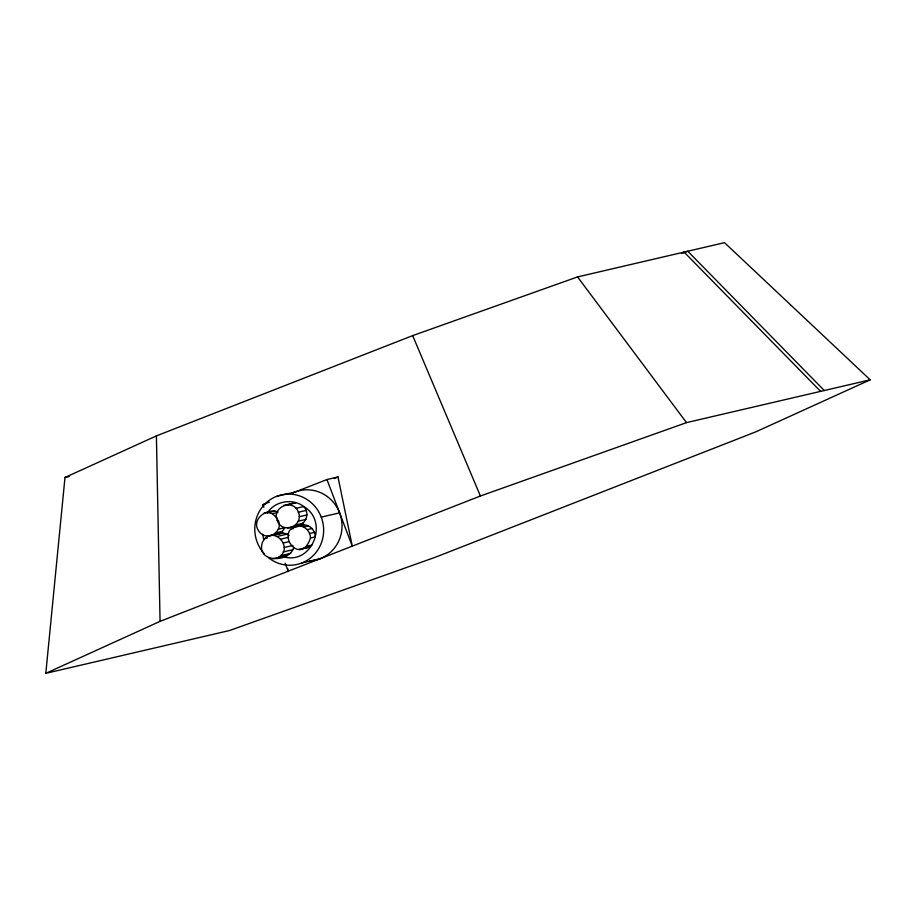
<?xml version="1.0" encoding="UTF-8"?>
<svg xmlns="http://www.w3.org/2000/svg" width="916" height="916" viewBox="0 0 916 916"><rect width="100%" height="100%" fill="white"/><g stroke="black" fill="none" stroke-linecap="round" stroke-linejoin="round"><path stroke-width="1.37" d="M45.8 673.34L64.99 477.476L156.396 435.901L412.681 335.611L577.561 276.918L724.51 242.66L870.2 379.819L755.94 431.791L435.592 557.146L229.492 630.529L45.8 673.34L160.06 621.357L480.408 496.003L686.508 422.62L870.2 379.819M277.914 511.872C266.029 507.659 249.553 520.494 259.766 532.368C267.3 541.241 282.575 532.207 278.704 521.376M277.044 558.073C296.131 549.05 272.487 522.944 262.457 542.249C255.427 563.134 289.96 563.008 293.704 547.39M278.51 520.265L277.25 520.471C282.059 534.726 304.261 525.933 298.387 512.227C293.544 497.995 271.354 506.846 277.273 520.528M291.986 527.341C303.024 528.337 311.772 515.227 303.757 506.537C292.822 497.96 274.376 501.006 267.3 513.2M310.49 538.013C299.772 570.256 269.659 525.234 304.135 524.788C310.387 525.166 315.287 530.707 315.299 536.89L310.49 538.013C310.467 531.83 305.566 526.288 299.314 525.91M268.709 536.112L278.647 533.799L282.38 531.383L284.899 527.662L278.349 529.185M303.299 548.615L308.12 547.493L311.841 545.077L307.02 546.199M681.435 253.125L684.103 252.083L820.599 391.372M682.454 253.308L687.779 251.224L824.274 390.514M263.911 507.281L262.892 504.613L269.304 502.105M292.376 493.083L326.966 479.549L337.993 476.973L352.271 546.142L326.966 479.549M334.065 478.507L337.993 476.973M64.99 477.476L69.147 476.515M276.563 496.358L294.929 492.087M262.892 504.613L265.651 503.972M283.651 505.38L295.788 502.827L288.013 504.636M263.751 513.361L274.674 511.094M268.113 512.616L272.453 513.658L277.685 512.433M295.983 508.346L303.757 506.537C329.531 521.479 312.024 566.191 282.632 556.504L272.693 558.817M298.387 512.227L306.162 510.418M299.177 516.75L306.952 514.941M298.238 521.204L306.013 519.395M321.253 517.128L339.618 512.846M295.719 524.925L303.494 523.116M287.635 528.097L294.116 526.586M291.231 529.07L293.647 528.509M275.819 532.906L282.38 531.383M303.654 526.952L308.474 525.818M273.071 535.368L283.01 533.055L287.338 534.085L289.158 535.425M264.987 538.528L267.472 537.955M277.399 536.41L287.338 534.085M307.295 529.608L312.116 528.486M281.04 539.077L288.494 537.337M309.688 533.501L314.509 532.379M283.445 542.959L288.563 541.768M284.235 547.482L292.937 545.455M283.296 551.936L293.235 549.623M298.937 549.36L303.757 548.237M280.777 555.657L290.716 553.344M301.868 562.962L320.234 558.68M296.498 526.093L298.673 525.715M299.761 525.532L304.135 524.788M275.384 534.36L277.559 533.982M304.845 548.054L308.12 547.493M283.72 556.321L286.994 555.76M278.647 533.799L283.01 533.055M272.453 513.658L277.285 518.238M577.561 276.918L686.508 422.62M412.681 335.611L480.408 496.003M285.162 563.226L288.197 571.218L287.624 568.447M262.755 534.188L263.716 539.639M156.396 435.901L160.06 621.357M292.49 493.151A35.644 34.373 76.9 0 1 340.889 516.876A35.644 34.373 76.9 0 1 309.677 560.924M264.461 553.985A35.644 34.373 76.9 0 1 279.117 495.476A35.644 34.373 76.9 0 1 323.13 536.387A35.644 34.373 76.9 0 1 268.491 557.741"/></g></svg>
